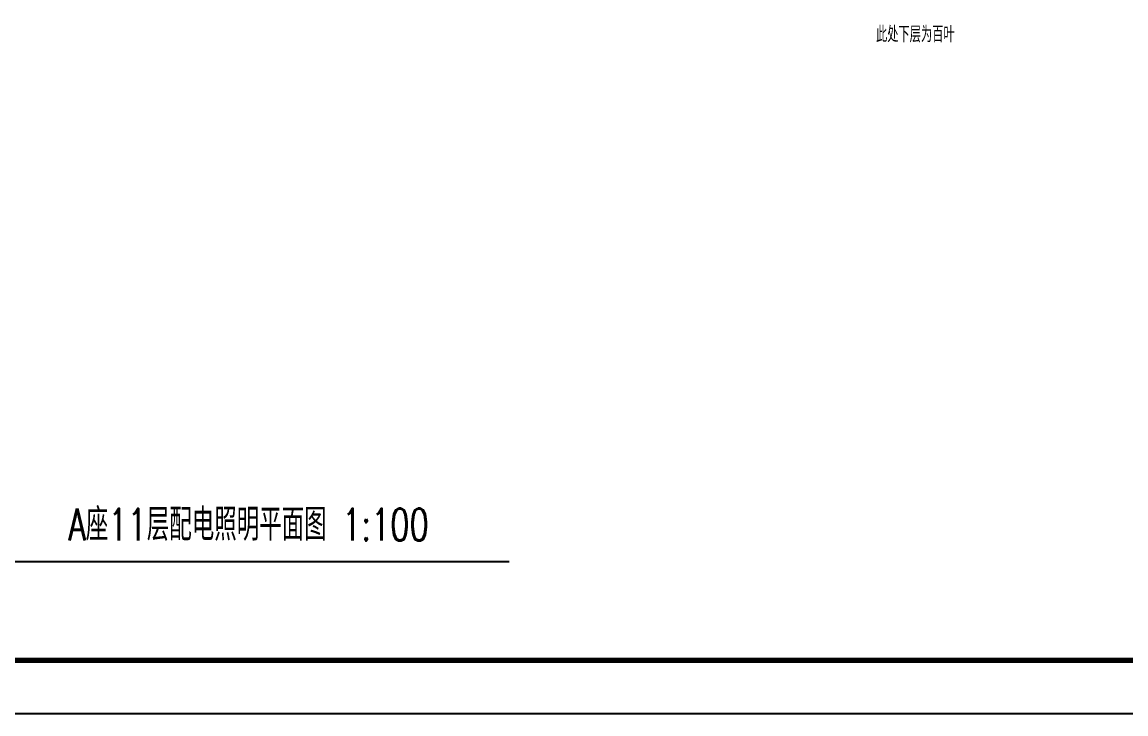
# Model space of a CAD drawing. Extents: x 1980812 to 2226895, y -554123 to 281606.
# Drawn here: x 2015767 to 2036387, y 83858 to 96792 of the extents above; entities that cross this region are included whole.
import ezdxf
from ezdxf.enums import TextEntityAlignment as Align

# ---------------------------------------------------------------- set-up
doc = ezdxf.new("R2010")
doc.units = 0
doc.header["$LTSCALE"] = 1000
doc.header["$MEASUREMENT"] = 0
for name, color, linetype in [('$TD_AUDIT_GENERATED_(1F3)', 7, 'Continuous'), ('DQ2', 2, 'Continuous'), ('DQ7', 7, 'Continuous'), ('TK', 1, 'Continuous')]:
    doc.layers.add(name, color=color, linetype=linetype)
doc.styles.add('D8', font='txtw.shx', dxfattribs={"width": 0.7, "bigfont": 'hztxtw.shx'})

# ---------------------------------------------------------------- blocks, each defined once
blk = doc.blocks.new('tu kuang A1 A')
at = {"layer": 'TK'}
blk.add_lwpolyline([(0, 59400), (84100, 59400), (84100, 0), (0, 0)], close=True, dxfattribs=at)
at = {"layer": 'TK', "const_width": 100}
blk.add_lwpolyline([(83100, 1000), (83100, 58400), (2500, 58400), (2500, 1000)], close=True, dxfattribs=at)

msp = doc.modelspace()

# ---------------------------------------------------------------- linework, layer by layer
at = {"layer": 'DQ2'}
msp.add_line((2015140.6, 86705.9), (2024864.2, 86705.9), dxfattribs=at)

# ---------------------------------------------------------------- block references
msp.add_blockref('tu kuang A1 A', (1980812.3, 83858.1), dxfattribs=at)

# ---------------------------------------------------------------- texts
at = {"layer": '$TD_AUDIT_GENERATED_(1F3)', "style": 'D8', "width": 0.7}
msp.add_text('\\M+5B4CB\\M+5B4A6\\M+5CFC2\\M+5B2E3\\M+5CEAA\\M+5B0D9\\M+5D2B6', height=300, rotation=0.00057, dxfattribs=at).set_placement((2032453.5, 96563.5), align=Align.MIDDLE_CENTER)
at = {"layer": 'DQ7', "style": 'D8', "width": 0.7}
msp.add_text('A\\M+5D7F911\\M+5B2E3\\M+5C5E4\\M+5B5E7\\M+5D5D5\\M+5C3F7\\M+5C6BD\\M+5C3E6\\M+5CDBC 1:100', height=600, dxfattribs=at).set_placement((2019998.1, 87428.7), align=Align.MIDDLE)

doc.saveas('drawing.dxf')
